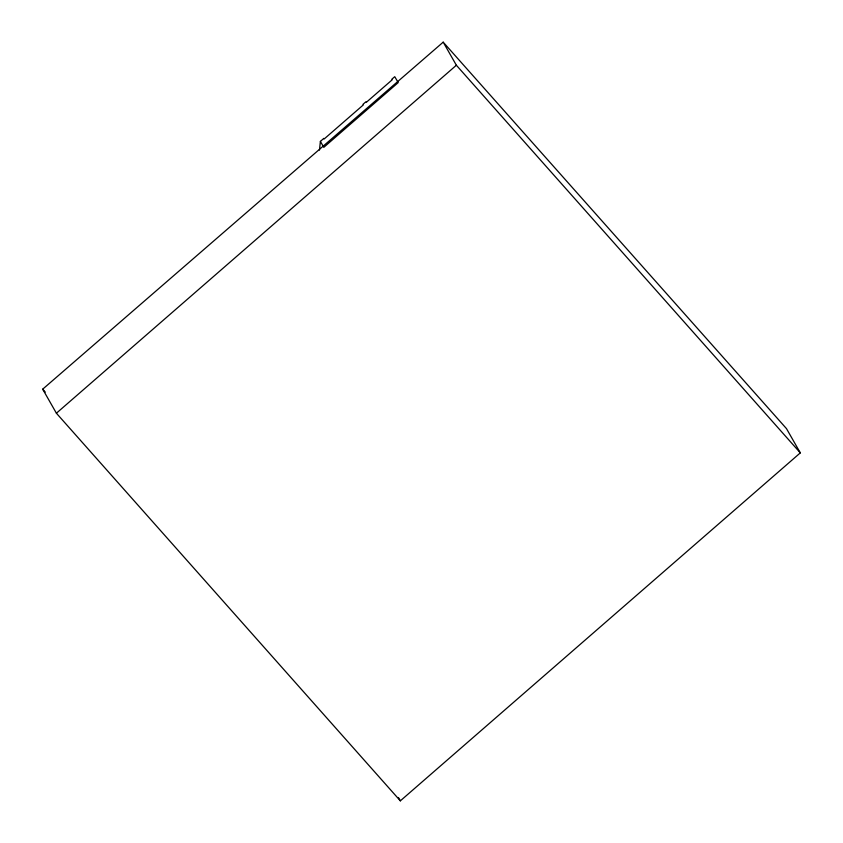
<?xml version="1.0" encoding="UTF-8"?>
<svg xmlns="http://www.w3.org/2000/svg" width="843" height="843" viewBox="0 0 843 843"><rect width="100%" height="100%" fill="white"/><g stroke="black" fill="none" stroke-linecap="round" stroke-linejoin="round"><path stroke-width="1.26" d="M319.455 150.096L320.393 141.382L323.828 138.389L324.165 138.979L363.365 104.88L363.027 104.279L365.915 101.771L366.262 102.372L392.185 79.811L391.847 79.21L394.745 76.692L398.223 82.582L323.796 147.335L320.393 141.382M443.197 42.15L42.687 389.181L56.397 413.218L400.341 800.85L800.313 452.87L786.487 428.634L443.197 42.15L456.369 65.238L800.313 452.87M56.397 413.218L456.369 65.238M42.687 389.181L45.269 392.1M398.454 797.541L400.341 800.85"/></g></svg>
